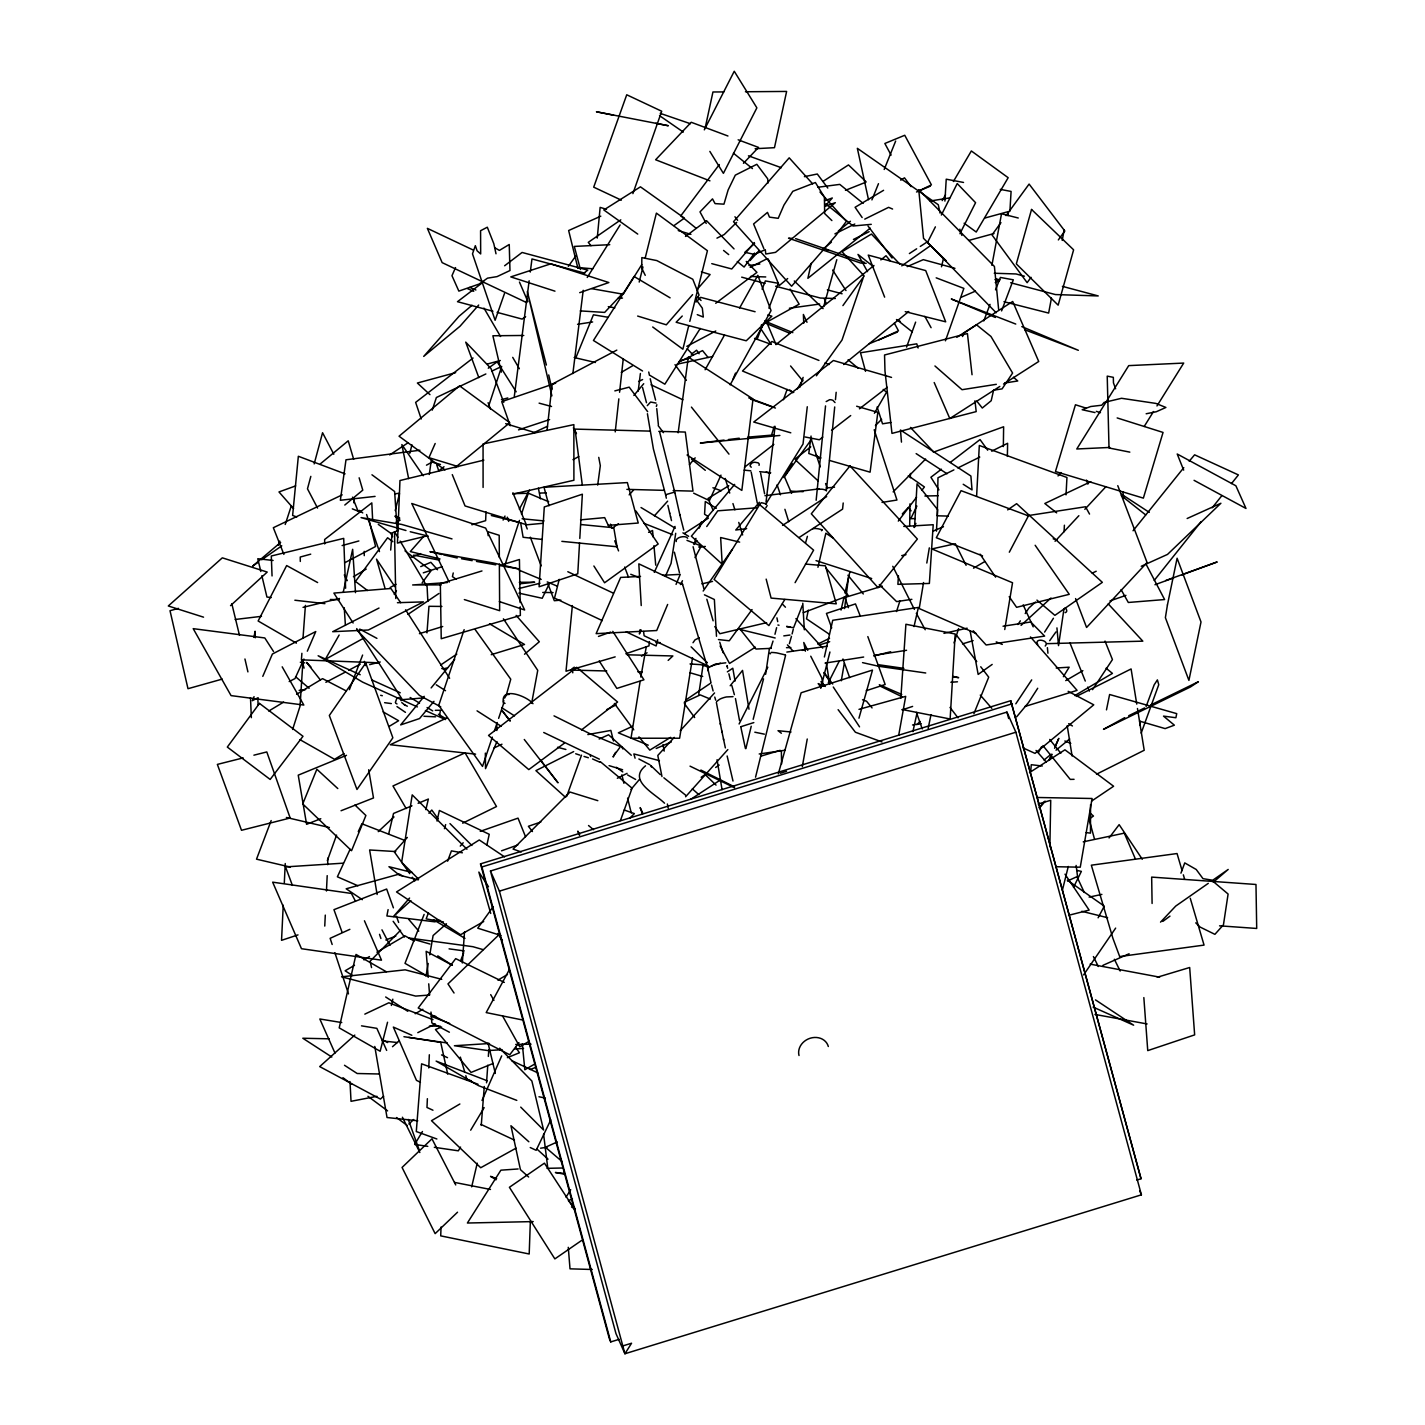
<?xml version="1.0" encoding="UTF-8"?>
<svg xmlns="http://www.w3.org/2000/svg" width="1425" height="1425" viewBox="0 0 1425 1425"><rect width="100%" height="100%" fill="white"/><g stroke="black" fill="none" stroke-linecap="round" stroke-linejoin="round"><path stroke-width="1.5" d="M781.345 750.868L781.63 763.925M1090.553 804.626L1090.481 833.126L1086.188 832.61M327.714 864.69L327.75 858.188M909.684 525.54L909.987 503.844M910.361 477.785L910.415 473.456M1003.342 446.559L1003.628 426.77L933.339 452.206M937.258 515.618L937.971 477.785L953.895 469.894M1007.368 456.41L1007.617 443.282L991.693 451.173M1049.869 846.842L1050.724 800.316L1038.148 803.967M441.037 1227.014L440.717 1235.867L529.192 1254L530.349 1221.581M485.996 511.86L485.64 520.659L471.853 524.774M427.375 1098.693L426.983 1107.474L432.951 1110.217M428.747 1067.931L429.335 1054.767M302.919 661.253L300.052 706.177L292.624 729.457M283.237 905.213L281.544 940.322L298.003 934.889M284.287 883.286L285.249 863.532M324.757 926.072L325.292 915.099M326.45 890.999L327.198 875.645M976.606 496.292L979.313 445.473L1066.951 477.482L1066.025 494.849M1064.065 531.739L1064.404 525.219M579.548 542.854L577.766 573.812L539.095 586.779L544.297 506.962L582.362 494.208L579.797 538.436M914.547 527.446L917.041 483.823L937.65 509.669L936.439 531.133M944.9 201.085L946.236 179.194L963.532 182.453M1009.898 211.149L1011.091 191.431L1000.279 189.382M898.445 575.789L897.892 584.339L929.367 583.448L933.215 524.721L903.788 526.448M462.341 962.979L464.497 931.986M486.548 1082.804L487.76 1065.223M488.348 1056.424L488.811 1049.833M900.814 698.214L905.908 624.257L955.195 634L950.137 719.002L902.239 709.525M301.886 653.309L301.405 659.846L378.979 662.821M303.008 638.062L305.413 605.393M426.983 632.896L428.961 606.302L441.893 606.444M848.677 575.967L844.58 608.582M481.24 1125.465L484.286 1086.491M1030.774 770.8L1031.273 764.708L1042.263 766.009M390.682 550.068L392.089 532.914L398.27 530.545M597.253 238.082L600.139 207.391L606.48 209.279M353.774 502.811L354.184 498.501M826.358 490.966L834.712 406.962M835.46 399.677L836.172 392.303M583.217 290.29L572.868 373.546M572.369 605.572L566.01 671.228L615.173 656.872M649.39 641.571L648.981 645.881L625.842 653.754M816.151 500.282L825.538 405.911M1007.974 215.709L1008.383 211.595L985.013 217.989M843.208 502.989L842.585 509.117L799.087 537.528M547.093 430.065L552.116 384.18L616.811 350.123M615.226 431.9L618.842 398.857M619.572 392.249L623.206 359.225M647.288 405.644L650.602 402.028L656.088 403.079M656.854 404.718L656.337 406.463M766.044 501.938L775.075 426.324M807.28 406.748L803.023 444.03L765.795 504.112M638.186 391.162L640.395 373.51M514.3 396.471L529.156 280.796M530.278 272.05L531.97 258.958L584.873 273.173M811.057 436.05L808.794 453.488L820.978 457.995M597.698 485.088L600.317 465.654L598.749 457.372M678.14 432.79L688.328 357.141L753.023 398.964L741.837 490.414L687.064 455.002M429.299 474.489L431.419 459.349M698.767 694.242L703.184 664.192M765.635 674.274L769.447 648.357M1063.994 608.778L1058.526 645.614L1056.94 627.891M640.092 629.636L639.415 634L641.214 630.01M675.717 533.306L671.068 563.392L665.439 576.252M640.128 681.417L631.008 738.239L679.618 738.221L692.532 657.78M640.822 677.053L646.273 646.843M923.543 582.54L919.214 608.546L976.054 633.43M926.802 563.035L929.314 547.859M1004.75 629.529L1012.534 582.754L931.344 548.714M1139.822 725.396L1140.481 721.478M841.302 680.794L844.259 663.462M931.006 714.691L928.138 728.407M425.95 976.374L428.213 963.478M429.727 954.875L433.111 935.53L446.435 923.792M802.293 766.668L807.245 739.005M898.712 735.264L905.694 696.344L858.99 709.347M253.953 637.438L255.075 631.239L255.342 637.759M757.94 505.982L761.342 502.687L766.525 503.951M767.149 505.537L765.813 507.888M531.668 703.131L537.742 670.356L503.399 618.824M991.889 265.353L1001.526 213.768L1018.252 218.007M1051.436 298.11L1048.64 313.072L1003.966 301.708M1062.213 240.398L1064.208 229.71M388.099 909.613L386.887 915.972L435.195 921.868M808.296 610.132L806.532 618.842L829.332 634.25M785.603 655.233L755.553 777.177M1106.477 709.864L1109.612 694.509L1176.729 713.64L1175.892 717.737L1163.513 716.116L1174.378 725.183L1165.133 728.603L1139.555 721.121M705.179 127.965L712.945 91.984L723.775 91.913M343.229 592.301L352.652 549.302L355.502 592.64M437.03 821.067L439.363 810.469L489.238 834.302L486.851 845.15M811.199 263.34L807.886 278.303L870.212 228.16M912.908 731.613L917.077 712.732M453.257 572.957L452.438 576.626L456.018 579.156M745.863 748.642L751.224 726.251M824.38 656.978L832.734 620.285L918.377 607.442L914.013 626.572M387.547 1022.242L380.154 1051.258L339.203 1027.87L356.018 954.447L386.282 971.725M391.376 1005.462L392.819 999.174M817.95 567.293L825.859 533.182L832.984 537.991M841.017 610.078L843.974 597.271M844.972 592.996L849.906 571.657M471.675 1186.847L477.25 1163.174M388.597 834.32L393.532 813.443L411.968 805.82M425.861 809.649L428.373 799.051L418.113 803.29M763.533 678.852L753.166 719.322M941.497 266.778L943.51 258.317M776.625 627.677L774.968 634.267M793.262 629.244L792.104 633.947M1062.48 889.877L1068.287 866.453M639.202 282.061L642.96 266.974M645.115 258.37L656.391 213.127L707.423 250.711L689.807 321.355M688.738 325.648L682.878 349.196L652.703 326.984M559.241 579.334L554.521 598.108L602.33 620.623M657.673 639.789L656.123 645.952L626.234 631.881M820.747 688.346L829.938 652.009M395.206 510.577L399.517 493.602M409.794 453.292L411.95 444.814M336.585 835.068L327.34 860.611M310.828 476.377L307.479 488.828L317.561 508.084M314.177 463.909L322.567 432.737L333.824 454.237M759.026 465.352L759.222 464.639A4.311 2.601 -7.3 0 0 757.993 462.804L754.822 462.252A4.774 2.886 -7.3 0 0 751.545 463.303L750.102 465.334A4.311 2.601 -7.3 0 0 751.313 467.168M791.463 636.352L789.361 643.69M506.213 695.436L510.756 679.208L475.291 629.743M823.703 306.518L836.796 259.688M805.588 542.8L807.405 536.352M778.299 773.9L801.135 692.764L872.492 670.071L858.954 718.2M444.44 828.691L445.651 824.594M771.762 434.393L774.22 426.413M773.027 641.054L770.872 647.876M896.521 611.539L899.905 600.994M954.02 642.907L958.633 628.585M505.18 564.336L519.448 520.392M521.497 514.122L528.301 493.192L548.696 501.725M278.427 545.258L279.781 541.09M285.232 524.471L291.359 505.75M432.238 410.133L436.371 397.522L485.854 373.973M488.989 405.074L501.689 366.421L491.785 371.141M693.939 544.528L695.952 538.383M699.319 528.141L701.349 521.995M464.158 629.654L438.74 705.375L482.505 766.418L492.32 737.152M494.422 730.9L497.218 722.528M498.625 718.36L503.542 703.736M799.692 387.493L803.13 377.376M1146.128 706.462L1154.161 684.873L1157.385 679.903L1158.757 684.695L1141.176 733.127M504.45 293.586L495.116 320.287L472.494 253.864L475.344 245.67L477.09 250.782L480.67 253.935L480.581 230.708L487.314 227.216L493.816 243.711L496.007 253.792M783.429 399.748L787.117 389.417M632.896 193.622L661.699 111.239L626.733 94.78L593.708 187.156L621.336 200.159M566.651 796.486L581.507 755.161M620.427 820.586L632.077 788.185L600.353 761.698M906.585 347.077L915.634 322.121M945.434 340.824L963.87 288.384L936.189 277.839M428.462 912.73L426.164 918.911L443.424 921.922M447.593 861.181L451.422 850.885L462.377 852.791M1180.933 873.169L1184.745 862.909L1196.216 869.482L1202.985 878.655L1211.499 880.044L1228.101 894.027L1223.452 924.807L1214.902 934.337L1200.171 927.105L1195.753 922.866M757.174 339.257L762.642 324.74M768.894 308.174L778.282 283.308L765.368 280.921L762.108 289.222M983.784 320.928L990.037 304.362M1001.597 310.899L1013.317 279.817L1000.403 277.447L995.523 289.863M271.178 820.551L256.518 859.168L290.362 867.095M802.328 605.465L793.6 627.712L786.636 626.662M349.392 689.647L362.609 655.055M424.116 914.423L405.003 963.353L425.452 975.056M460.578 960.788L463.713 952.755M871.922 199.892L878.477 183.683M884.195 169.486L895.648 141.075M973.881 713.711L988.718 677.16L980.738 666.775M575.932 357.586L593.406 314.818L608.297 317.312M733.056 379.086L735.532 373.065M667.648 604.449L656.711 630.527L596.131 633.644L620.641 577.428L640.52 576.413M676.056 584.392L680.259 574.364L662.607 575.272M496.969 741.57L485.515 768.645L485.355 753.113M1049.477 760.202L1052.024 754.252M1054.571 748.285L1058.811 738.364L1055.177 746.415M254.06 696.647L252.314 700.708L258.139 697.698M262.788 676.358L272.389 654.039L315.762 631.542L307.319 651.172M303.935 659.027L295.011 678.567L289.186 681.577M455.519 267.597L451.974 275.702L458.85 291.11L479.174 284.038L487.51 278.16L497.058 276.61L509.972 270.536L509.242 244.494L499.409 250.408L494.831 247.808M435.177 443.496L428.943 457.657L458.28 466.616M482.024 1100.456L501.671 1055.907M550.798 1119.854L536.156 1150.296L530.243 1147.535M654.289 572.351L675.022 526.413M1048.836 760.469L1051.561 754.448M720.979 475.113L709.418 500.638L693.637 493.157M440.254 711.324L439.702 714.513A3.082 1.763 -87.7 0 0 440.539 716.419L440.984 716.704M350.087 849.318L337.387 876.803L357.924 885.78M358.263 831.63L361.897 823.775L404.967 840.501M503.096 520.072L505.002 516.046M914.013 527.392L915.919 523.385M613.053 756.675L619.715 747.644M916.881 506.053L910.771 518.7L915.117 518.593M549.658 583.003L542.212 598.268L518.932 593.138M1073.524 887.33L1081.379 871.37L1077.051 870.461M1031.7 679.885L1015.811 703.808M935.388 226.86L927.443 242.606L946.253 260.811M941.337 215.05L957.226 183.558L975.573 202.688L959.933 233.7M739.094 723.989L767.826 667.221M828.335 682.664L839.093 661.414M704.306 129.853L734.249 71.25L756.871 107.855L723.401 173.351L709.846 151.406M962.463 336.532L964.422 332.773L976.517 324.829L990.963 336.46L1012.587 373.047L1002.096 388.882L993.599 390.165L991.194 400.728L982.288 408.031L976.82 401.12M1009.31 552.205L1028.423 515.868L961.073 490.663L936.314 537.724L982.555 555.928M519.341 509.206L529.459 490.111M1098.105 917.807L1104.286 906.158L1067.361 880.151M1038.469 752.543L1041.568 746.7M504.646 698.054L505.252 696.967M509.206 969.891L486.192 1012.587L523.153 1020.104M680.402 584.571L682.486 580.723M695.008 557.585L701.278 546.024L686.975 540.36M705.126 369.752L724.488 335.053M739.557 308.085L757.833 275.31L771.05 310.597L730.152 384.821M1053.431 618.254L1044.614 632.094M339.132 635.033L325.292 659.383L363.624 638.186M394.262 594.403L396.435 590.591M693.013 642.728L695.062 639.825L699.212 637.794M874.398 413.268L886.546 392.213L883.197 389.399M785.603 474.952L792.229 463.535M942.174 200.604L945.541 194.887M953.396 181.509L971.351 150.961L1008.17 177.698L976.232 232.026L964.119 223.226M422.441 1131.503L414.693 1144.435L427.785 1146.341M460.56 1147.072L458.316 1150.812L434.322 1147.303M470.678 1130.168L484.144 1107.635M1037.721 688.257L1028.405 702.739L1016.595 716.882M784.837 599.462L768.894 625.593L714.067 579.369L759.632 504.664L813.604 550.157L795.079 582.665M1063.371 676.697L1069.16 667.203L1056.192 668.004M797.145 389.114L802.863 379.869M1144.204 426.467L1153.502 411.54M1156.975 405.947L1183.694 363.072L1128.725 365.619L1076.783 448.982L1109.754 447.45M587.243 277.465L620.124 224.954M641.749 264.64L623.224 294.227L591.838 288.687M700.245 328.48L664.852 384.198L649.978 375.398M566.01 1197.143L570.712 1189.732M1017.913 624.524L1020.353 620.855M1025.216 613.552L1028.868 608.065L1035.387 602.098M1055.925 631.952L1049.708 640.68M1083.623 974.878L1115.65 928.102M1092.548 689.647L1112.444 659.579L1105.016 641.09M703.166 591.054L732.183 549.498M752.044 609.579L729.279 640.787L718.432 639.558M694.474 544.012L696.932 540.52M706.747 526.538L717.772 510.827L756.853 507.781M842.905 305.609L863.586 276.717L842.015 340.023L816.418 375.79M568.343 266.368L575.914 255.805M493.228 906.638L477.749 928.174L500.959 935.495M783.91 477.571L811.609 439.167M1000.956 222.638L991.996 234.911L1027.14 282.667L1031.041 277.323M1006.068 215.638L1029.099 184.074L1064.831 231.01L1058.33 239.917M422.138 582.861L431.134 570.641L405.021 550.905M826.162 401.583L829.599 399.713A4.186 2.565 8.6 0 1 833.055 400.425L835.014 402.58M719.322 164.552L680.794 215.852L696.184 228.303M754.591 253.08L744.099 267.045L737.259 261.505M518.949 1042.673L509.758 1054.767L418.22 1007.974L455.697 958.633L504.325 982.395M1109.077 837.936L1119.142 824.647L1142.298 859.257M898.302 521.087L916.578 497.2M921.797 490.378L924.415 486.958L908.313 475.736M1133.053 530.759L1183.801 467.649M1154.197 580.456L1201.133 521.639M1212.176 507.799L1221.831 495.686M1231.503 483.574L1238.396 474.917L1194.613 454.824L1189.198 461.237M730.206 685.763L742.532 670.409L748.998 709.205M424.222 696.326L400.674 724.897L419.538 718.556L433.966 701.314M431.134 687.919L454.682 659.365M734.659 484.393L691.374 536.192L722.404 564.336M1039.466 807.993L1045.166 801.153L1038.985 807.53M633.893 395.455L643.726 383.717M689.451 464.675L695.168 457.835M727.837 749.586L685.585 796.771M630.937 789.468L639.487 779.368M759.4 502.241L735.763 530.011L746.664 528.639M1058.027 475.932L1060.913 472.53M754.377 242.588L731.755 268.969L711.77 263.643M692.586 294.637L666.312 324.811L637.652 316.065M696.967 289.613L710.113 274.526L701.385 271.872M409.581 898.053L393.46 916.507L410.899 900.653M460.257 846.112L463.178 842.763M478.693 305.039L459.99 326.272L423.706 356.41L459.117 316.208L472.067 305.271M423.172 536.993L410.311 551.564L440.022 558.938M407.336 837.437L394.369 851.936L409.759 873.632M428.925 813.265L431.793 810.041L438.116 818.947M629.155 494.885L633.608 489.951M654.431 515.797L667.648 501.155M925.609 459.064L893.137 491.874M674.239 737.366L657.798 755.464L661.966 776.572M680.206 730.776L714.548 692.942M749.978 260.597L758.688 251.032M707.744 668.093L715.528 664.032L725.824 662.821M1055.07 541.268L1078.867 515.707M1084.835 509.313L1105.675 486.94M902.31 513.908L908.348 507.478L911.109 510.827M1160.538 922.135L1175.732 906.068L1208.293 883.34M622.743 293.301L604.645 312.413L580.242 310.899M743.458 163.287L758.545 147.416L738.15 139.81M916.97 724.613L919.98 721.442M682.254 316.029L676.127 322.264L746.237 340.789L771.869 316.154L767.683 315.05M696.041 302.011L700.619 297.344L755.108 311.737M400.621 930.24L370.108 961.234L371.551 967.593M629.69 818.306L634.374 813.604L624.221 810.006M875.431 425.541L881.647 419.342M736.672 222.389L724.221 234.537L716.953 238.135M716.828 701.385L719.554 699.319A10.634 3.848 -12.9 0 1 726.447 696.95L733.038 696.647M457.532 1212.212L435.142 1233.64L402.064 1167.449L431.971 1138.807L455.733 1184.941M574.257 667.149L571.176 670.071L606.747 670.979M668.165 660.398L672.867 655.963L627.125 654.788M378.248 831.63L394.012 816.935M408.868 1124.004L413.731 1119.498M754.609 243.372L744.848 252.314L754.538 254.416L765.296 249.66L765.777 254.006L775.556 252.35L835.317 202.671L824.95 206.358L832.307 197.986L824.558 200.747M1021.048 625.397L1050.991 598.001M499.445 934.283L447.967 983.909L454.041 993.011M354.807 1035.084L319.699 1066.595L380.422 1099.085L383.663 1096.181M230.529 605.643L267.223 572.066L222.318 557.834L168.293 605.981L203.543 617.168M665.902 494.635L673.793 492.337M1045.202 646.042C1050.528 640.288 1033.57 637.135 1037.703 644.545M645.525 765.813C627.196 780.526 655.144 793.707 664.531 803.201M392.498 1046.698L399.036 1040.98M908.758 311.487L843.653 364.533M280.636 542.408L252.581 566.152L258.067 562.341M524.525 654.253L539.309 641.749L516.135 615.386M787.669 278.552L779.243 285.57L768.128 258.869M823.027 249.126L831.434 242.107M320.393 463.82L348.217 440.806L353.667 459.295M344.797 505.038L362.769 490.147L359.136 477.803M1044.062 760.006L1050.902 754.377M1056.032 750.173L1069.694 738.934M930.472 245.67L901.758 265.852M775.948 344.636L873.97 265.46M880.846 259.902L886.012 255.734L890.18 260.828M838.292 230.993L850.422 221.249M1213.298 882.2L1228.19 869.446L1211.909 880.81M396.934 698.036L395.348 702.489M744.545 467.204L773.846 444.386M795.007 459.117L810.754 446.827M473.064 358.013L415.637 402.384L421.23 418.968M443.994 466.741L438.74 470.802L436.638 464.586M564.318 743.209L528.8 769.607L488.543 735.442L576.697 667.31L617.595 702.026L581.507 729.921M822.813 437.083L819.339 439.773L805.178 436.994M831.541 430.35L850.707 415.548M859.418 408.815L887.294 387.297M691.303 354.255L696.576 350.212L699.123 353.756M941.426 469.199L930.899 477.268L938.933 489.897M950.208 462.466L980.044 439.577L987.703 450.193M483.681 281.74L457.496 301.69L492.943 311.238M504.628 265.762L522.084 252.457L587.777 270.144L584.321 272.763M685.478 236.443L706.533 220.697L734.035 248.894M715.706 303.276L756.942 272.389L746.255 261.434M1162.836 921.405L1169.961 916.133M454.949 467.738L509.794 422.726L459.562 385.837L399.053 436.21L444.956 469.912M613.124 527.588L618.397 523.777M488.276 368.22L497.183 361.825L516.188 391.786M992.174 664.424L978.156 674.435L970.087 630.758M261.701 559.811L281.776 545.846M1007.671 509.883L1016.613 503.684L1102.344 582.344L1054.892 615.351L1036.937 600.103M620.801 219.824L588.276 242.357L590.983 245.723M1089.822 818.556L1093.474 816.026L1090.107 813.176M581.56 1240.498L554.859 1258.898L509.402 1187.292L544.439 1163.156L575.219 1210.359M525.629 316.688L522.138 319.093L497.111 312.36M685.603 700.12L711.004 682.931M727.338 671.887L732.788 668.218L735.068 681.043M701.171 777.248L704.769 774.808M715.599 767.487L719.197 765.065M407.942 614.407L438.9 593.495M440.646 665.012L456.802 654.093M1029.545 772.582L1064.938 749.817L1113.602 786.244L1091.586 801.082M389.684 454.931L408.084 442.748M909.382 253.561L916.649 248.805M920.283 246.436L927.568 241.68M782.557 525.397L826.678 496.577M690.573 799.407L720.159 780.098M823.276 181.242L848.481 164.926L865.812 181.509M956.834 337.315L1012.694 301.494L1038.718 361.487L1003.521 384.055M999.816 386.442L949.798 418.523L934.194 382.541M684.374 533.484L708.403 518.148M674.061 225.56L684.356 218.114L640.448 186.835L603.826 209.956L637.741 234.092M755.392 647.182L729.511 663.462L720.124 646.006M483.698 921.53L460.578 934.729L396.524 891.943L479.263 839.966L504.575 856.87M728.798 485.747L708.047 498.465L713.159 510.382M641.482 656.195L647.057 652.775M670.658 737.331L649.8 750.12L638.97 736.903M268.773 711.039L283.611 702.098M296.596 694.278L322.567 678.638L346.364 690.983M343.959 753.629L334.537 759.311L299.891 739.611M389.185 726.376L398.608 720.712L383.129 711.894M353.436 576.715L366.207 569.092M883.589 190.309L855.089 207.284L862.143 217.526M900.689 180.12L904.483 177.84L911.074 186.622M497.895 980.133L507.496 974.486M529.156 1041.265L519.751 1046.787L502.526 1015.883M459.865 1104.001L431.508 1120.691L480.724 1167.734L516.064 1148.158M973.524 568.165L984.639 561.646M621.247 372.406L632.593 365.78M354.487 965.331L345.135 970.781L352.509 975.537M363.838 959.862L369.449 956.585M376.93 952.221L405.003 935.851L414.141 941.017M415.227 1013.745L422.833 1009.31M1065.722 680.616L1082.875 670.641M1074.824 695.578L1112.444 673.384L1106.085 668.218M534.286 1064.297L524.827 1069.765L522.316 1043.848M616.206 704.876L606.64 709.668M750.173 267.33L766.899 258.816M761.164 325.238L799.158 304.166L790.002 289.079M390.165 587.51L396.007 584.286M426.467 465.173L432.167 462.092L440.468 464.461M344.957 672.297L325.862 682.308M348.787 670.249L360.276 664.121M435.284 1023.934L417.792 1032.662M686.85 346.328L715.777 330.992M345.082 562.572L375.577 546.488L368.754 518.825M572.975 459.652L578.782 456.606M379.014 608.048L332.684 631.702L368.345 630.01L423.439 601.884L397.433 602.704M573.669 751.598L535.907 770.64L565.6 797.394M617.328 778.264L627.071 773.365M1076.32 696.433L1131.094 668.948L1136.758 704.11M1096.52 774.185L1144.204 750.262L1137.471 708.51M957.867 467.934L979.759 457.087M834.908 233.86L854.804 224.028M864.743 219.129L888.612 207.338L892.584 209.047M853.433 239.453L869.143 231.687M1124.735 717.648L1103.484 729.368L1190.409 686.993L1198.336 681.756L1150.598 705.037M1128.707 715.706L1144.631 707.94M817.718 644.082L829.546 638.329M638.614 381.472L642.604 379.549M678.585 362.182L702.561 350.603L708.136 357.532M342.214 494.849L273.333 527.713L283.896 554.396M396.097 522.12L400.087 520.214L394.832 516.188M1090.766 481.668L1044.81 503.506L1056.673 512.858M533.894 432.683L547.521 426.218M447.361 717.666L390.254 744.723L475.594 754.146M493.976 748L501.974 744.206M364.818 1014.137L388.829 1002.79L433.004 1019.641M1092.191 573.135L1096.199 571.247M648.589 532.362L652.561 530.51L653.167 536.993M632.362 726.358L618.379 732.842L648.25 745.186M684.249 702.311L700.227 694.901L710.327 699.087M462.68 823.169L496.506 806.532L465.067 752.845L392.962 785.977L406.178 808.563M349.855 929.332L330.137 938.327L332.167 944.49M1067.485 880.988L1077.532 876.428L1076.124 865.438M599.177 739.023L608.546 734.783L631.293 755.25M557.264 1141.924L545.454 1147.268L562.109 1161.589M1187.15 518.504L1220.904 503.257L1167.503 554.414L1141.265 566.259M600.798 216.172L568.646 230.529L577.909 268.221M1102.95 965.331L1129.099 953.77M656.212 748.481L671.335 741.944M907.226 266.6L923.311 259.653L954.946 268.327M961.59 297.113L975.448 291.127M995.238 282.595L999.192 280.903L994.988 279.621M420.749 566.598L430.831 562.305L437.528 569.751M933.286 531.062L943.475 526.733M916.507 192.001L930.347 186.123M897.412 332.078L869.303 343.71M917.914 191.413L931.416 184.876L904.75 135.268L884.854 143.48L891.106 155.111M878.993 339.827L898.462 330.814L894.366 323.172M441.607 1026.997L435.462 1029.509L471.069 1072.437L493.246 1063.406M507.371 1057.671L519.466 1052.737L515.654 1047.375M572.476 1198.942L568.379 1200.616L575.237 1208.863M845.47 190.309L865.955 182.168M812.731 528.764L814.833 528.479A5.825 1.14 8.9 0 1 818.591 528.871L821.798 529.673M346.471 755.321L298.235 775.164L306.589 824.309L320.785 818.716M341.056 810.736L373.493 797.964L368.683 769.749M385.801 940.001L395.776 936.1M410.382 557.531L420.589 553.595M803.272 612.679L848.374 595.65L825.912 567.934M711.146 665.992L720.498 663.266M1165.686 580.527L1217.182 561.949L1181.931 574.863M1110.004 600.905L1125.928 595.365M1154.962 584.731L1173.63 577.891M530.064 1069.498L536.138 1067.307M295.634 485.907L278.979 491.946L293.568 508.565M501.547 850.814L517.756 844.989M598.464 636.423L610.737 632.077M480.261 831.345L518.023 818.128L525.522 836.689M540.841 822.011L528.39 826.286L532.451 831.559M555.679 383.183L501.743 401.654L510.239 425.772M549.605 419.591L518.522 429.869M1157.278 977.247L1189.679 967.504L1194.649 1034.888L1147.748 1050.617L1143.847 997.589M902.114 709.882L912.623 706.408M866.204 690.715L885.157 684.499L867.825 636.601M579.708 292.659L608.849 282.542L550.852 263.821L510.773 276.895L554.966 291.163M423.296 572.832L441.91 566.776M802.382 650.406L806.586 649.07M819.179 645.062L829.688 641.713M741.303 726.572L753.825 722.582M780.366 773.241L786.564 771.281M766.597 622.672L719.874 633.715L714.798 626.572M962.534 643.886L973.133 640.627M1024.771 706.533L1077.086 690.377L1030.471 636.922M419.431 633.662L442.712 626.519M491.251 654.681L524.507 644.474L489.47 623.758M619.252 1339.304L610.755 1341.905L609.383 1338.823L480.51 863.871L1010.753 700.708L1141.015 1178.742L1136.776 1180.06M480.51 863.871L481.899 866.97L1012.142 703.808M490.449 871.013L1006.923 712.09L1015.883 732.218L1141.407 1194.827L624.934 1353.75L615.974 1333.622L490.449 871.013L499.409 891.142L624.934 1353.75L631.56 1343.223L622.814 1345.913M499.409 891.142L1015.883 732.218M481.971 570.944L440.343 583.68L441.233 638.721L520.357 615.44L520.214 606.836M502.776 564.585L519.43 559.508L520.143 602.526M882.271 586.138L844.936 597.467L848.463 607.691M761.128 756.087L780.205 750.334M679.939 360.935L690.502 357.782M178.446 608.368L170.02 610.719L187.993 688.702L222.229 679.102M968.857 240.415L993.991 233.54M310.721 554.165L300.248 557.033L300.301 561.45M342.125 545.561L358.868 540.966M455.662 372.637L417.365 383.022L429.958 394.654M487.564 363.981L500.317 360.507M501.422 399.695L507.799 397.949M443.3 669.109L447.521 667.951M614.834 390.895L629.191 387.155L647.645 411.665M1070.389 914.868L1089.145 910.094L1065.009 874.202M783.803 635.888L790.002 635.051M518.967 588.525L539.95 583.252M369.663 664.656L380.243 661.984M243.158 757.904L217.366 764.406L241.502 830.294L290.166 818.003L266.796 751.937L253.899 755.179M873.792 655.999L890.661 651.742M483.841 460.132L399.962 480.528L397.433 543.085L427.34 535.818M303.044 607.353L339.506 598.482M817.843 489.363L821.869 489.185A4.364 1.14 7.3 0 1 825.075 489.933L825.788 490.271M701.866 583.858L712.536 581.4M901.704 555.625L905.997 554.681M931.718 548.963L955.302 543.744L966.097 565.298M943.956 633.341L967.148 628.193M677.089 364.194L712.642 356.482M513 494.119L573.901 480.261L573.865 424.632L483.057 443.959L483.093 487.439M1083.249 841.837L1124.307 833.144L1135.422 859.043M1089.11 897.109L1101.881 894.401M804.395 176.664L817.291 174.01L827.8 188.047M1146.163 413.767L1156.316 411.736L1165.882 407.461L1155.907 403.417L1121.528 398.287L1104.108 402.42L1101.739 405.217L1090.713 406.517L1082.181 409.723L1095.006 412.573M376.966 1096.324L351.031 1101.311L349.998 1081.575M532.986 703.701C527.535 696.397 499.641 685.372 503.524 703.344L505.056 703.362M587.848 734.57L610.862 730.419L613.48 740.982M882.039 502.419L896.948 500.033L874.202 429.744M930.24 200.996L949.727 197.897M890.999 422.459L882.538 423.813L877.105 407.016M825.057 663.106L863.657 657.032M874.38 655.34L906.549 650.281M996.324 384.322L962.035 389.702L934.942 365.976M1004.892 382.987L1017.735 380.974L1013.496 377.251M577.553 324.312L592.64 321.961M1027.265 515.725L1085.512 506.766L1089.537 514.069M1003.04 626.216L1030.756 621.995L1044.614 636.084L986.136 644.991L973.186 630.758M912.534 724.969L921.173 723.668M911.875 599.337L896.592 601.599L879.296 584.553M786.832 652.08L827.302 646.202M759.204 753.985L785.335 750.191M540.592 1148.194L547.04 1147.268M748.962 265.513L759.863 264.017M789.379 308.227L819.624 304.059M817.986 187.245L839.77 184.395L863.14 203.365M871.263 224.331L853.094 226.005L825.841 203.882M419.876 450.229L345.99 459.794L340.361 500.264L375.078 496.399M394.618 493.869L398.964 493.299M821.459 530.706L822.385 529.957M764.958 495.722L819.482 488.828M724.096 440.076L700.316 443.032L779.867 435.462M728.407 439.541L739.219 438.205M235.161 619.483L261.488 616.33M299.143 690.359L305.591 689.575M520.054 583.751L534.678 582.237L519.27 582.291M826.019 488.009L834.516 487.207M543.228 523.278L525.683 524.899L527.232 528.996M580.545 519.858L604.681 517.631L609.063 527.054M560.827 600.121L554.307 600.709L548.126 584.321M747.858 437.137L774.416 434.892M423.848 697.912L402.384 699.639L356.713 628.603M429.62 995.006L415.673 996.093L341.59 976.82L405.181 969.837L441.75 979.331M698.678 546.986L705.339 546.47M950.867 682.272L957.457 681.791M518.13 1168.963L500.887 1170.174L467.382 1223.024L533.199 1221.581M343.122 863.176L285.517 866.899L292.392 885.388M489.523 1043.51L454.415 1045.736L487.867 1050.563L502.099 1049.726M514.763 1048.96L523.545 1048.408M608.386 525.362L638.24 523.028L627.356 482.594L544.012 487.261L548.999 505.75M609.775 244.69L574.311 246.418L580.438 269.503M618.112 298.288L622.493 298.074M771.228 648.357L755.962 649.034L740.679 629.903M786.493 647.68L790.839 647.484M1047.197 643.655L1142.814 641.161L1108.222 603.879M1074.058 779.315L1070.228 779.404L1042.94 745.596M924.896 496.025L938.184 495.704M513.053 493.638L528.586 493.299M539.683 493.05L546.327 492.908M547.022 1168.34L562.572 1168.001M435.747 1016.328L431.294 1016.399L449.659 1023.435M515.725 1044.436L531.044 1044.204M523.759 335.463L492.89 335.766L501.351 372.139M435.302 710.327L441.625 710.256M745.453 91.752L786.618 91.432L774.47 147.683L755.143 148.717M447.379 582.558L412.644 584.962L441.251 584.856M655.821 642.568L660.167 642.568M429.424 1026.089L440.2 1026.143M542.729 592.462L553.043 592.568M441.75 668.539L446.096 668.592M1037.453 797.483L1092.084 798.499L1080.257 867.184L1055.836 866.721M329.211 1038.825L302.812 1038.237L331.811 1057.047M378.907 1073.987L357.176 1073.506L344.494 1065.277M937.347 515.814L948.373 516.082M650.014 431.116L575.023 429.103L582.308 485.088M658.831 431.347L685.3 432.06L692.995 491.126L673.152 490.592M626.875 489.363L664.335 490.36M330.297 599.48L339.168 599.711M637.848 671.781L642.301 671.905M435.551 716.828L423.973 716.258M592.248 1269.497L570.018 1268.838L568.272 1247.32M994.258 273.244L1016.007 273.956L1024.433 276.201M750.512 276.45L765.742 276.949M835.353 298.52L820.373 298.039L775.627 286.247M790.287 491.144L803.148 491.678M792.068 238.403L788.542 238.189L860.54 263.019L866.186 263.358M395.74 851.562L369.627 849.977L377.126 894.508M690.038 663.961L700.69 664.656L708.831 667.06M1219.568 925.822L1256.707 928.459L1255.977 884.48L1151.667 877.105L1152.095 903.468M754.822 732.201L764.37 734.16M577.41 267.49L592.729 268.791M805.481 564.051L825.396 565.814L836.279 603.844L771.103 598.09L766.169 579.12M744.135 470.143L750.779 470.802M759.65 471.675L770.729 472.762M522.084 518.771L543.923 520.909M581.026 524.543L613.783 527.749L617.043 546.772L561.86 541.358M791.035 732.005L778.014 730.687L781.381 733.234M382.31 1040.909L397.433 1042.53M417.774 1120.798L387.03 1117.521L374.775 1046.449M391.358 703.576L384.625 702.685M564.175 1173.452L555.412 1172.508L564.015 1174.093M541.999 539.416L523.118 537.278L520.624 522.708M273.101 560.47L257.782 558.725L260.828 571.496M271.231 597.538L266.938 597.057L261.862 575.753M294.868 600.228L324.918 603.648M398.483 697.573L400.496 698.464M408.815 1037.4L440.717 1042.388L447.717 1074.201M449.071 948.854L464.283 950.92M403.934 1036.705L447.29 1042.993M952.719 676.822L958.651 677.659L952.684 676.323M877.871 664.638L903.895 668.361M925.733 672.992L878.691 666.277L862.535 662.625M300.319 662.251L304.701 662.874M436.317 919.944L440.521 920.586M454.557 1182.412L490.485 1189.465M341.768 1022.58L319.823 1018.982L334.982 1053.075M361.505 1025.84L376.859 1028.351L386.656 1050.403M461.486 558.743L472.192 560.648M476.484 561.414L495.757 564.834M500.05 565.6L519.323 569.038L493.388 563L429.94 551.653L441.768 554.503M428.213 536.121L410.24 531.739M608.297 306.66L614.852 307.871M1090.143 964.137L1159.647 977.158M1094.952 1014.422L1147.107 1023.952M413.624 555.109L439.523 560.168M655.874 123.28L668.325 125.738L596.434 111.773L613.712 115.193M1129.829 452.135L1109.006 447.984L1107.225 376.129L1113.335 377.34L1113.459 382.88L1115.615 388.776M471.194 1080.684L467.026 1079.847L465.815 1075.715M538.971 1096.769L545.383 1098.069M786.725 626.305L790.554 627.285M777.908 625.005L779.012 625.237M380.653 695.311L382.327 695.703M574.168 357.532L595.436 362.502M286.389 817.469L329.407 827.533M739.664 542.123L720.64 537.528L722.19 564.068M738.667 629.137L775.164 637.99M491.34 515.529L518.914 522.369M1081.771 911.305L1107.635 917.718M412.359 872.527L388.936 866.703L399.428 875.199L418.309 879.884M507.959 693.797L509.188 694.474M659.419 760.647L633.84 753.932L635.087 758.189M557.531 747.288L565.885 749.479M1062.391 286.354L1098.23 295.937L1055.408 294.565L1010.663 282.756M995.826 278.783L1000.065 279.923M827.337 289.845L842.104 293.782M741.695 277.162L765.029 283.397M905.249 311.665L945.683 321.818L925.716 270.59L868.252 255.111L884.64 297.148M539.113 403.15L551.528 406.481M622.6 769.749L609.081 765.635M452.01 538.899L401.672 524.418L361.077 517.596L405.965 530.51M483.146 949.638L472.904 946.699L408.868 937.988L429.958 944.027M856.657 406.232L877.836 412.359L870.087 472.174L829.51 460.453M891.533 377.411L833.429 360.507L753.754 422.032L790.786 432.808M689.932 672.725L702.685 676.465M678.264 230.583L690.929 234.341M584.036 756.443L588.347 757.744M505.661 423.67L534.998 432.63M766.169 471.996L770.106 473.225M871.69 578.55L816.026 560.613M464.354 599.587L499.658 610.702L499.373 564.122M1085.868 408.049L1075.447 404.771L1055.462 471.515L1143.367 498.127L1163.049 432.434L1117.164 417.935M1096.306 411.344L1100.474 412.662M575.7 753.754L579.815 755.108M499.32 601.564L524.649 609.989L485.64 528.087L411.754 503.488L449.213 582.13M660.238 113.359L690.359 123.69M795.613 238.598L864.387 262.343M597.823 800.672L569.982 792.033L513.071 849.068L521.265 851.972M754.555 338.384L771.139 344.316M750.726 399.232L775.414 408.049M748.446 155.824L781.345 167.722M478.016 1084.229L421.604 1063.834L416.296 1131.539L436.869 1138.985M712.91 487.76L721.192 490.77M1053.182 538.81L1057.314 540.324M824.22 685.817L818.182 683.608L820.836 687.082M862.517 699.782L866.543 701.243L872.047 707.922M882.004 741.944L855.392 732.236L838.114 709.668M496.648 1178.617L490.556 1176.355L496.06 1179.811M727.943 135.998L691.25 122.283L655.625 159.76L709.935 180.85M748.748 397.86L773.757 407.229M345.082 473.866L298.342 456.267L292.624 515.44L296.756 517.008M1024.842 329.781L1078.333 350.301L1021.814 326.61M764.584 321.017L792.817 332.631M487.314 1080.809L436.121 1061.091L478.515 1085.636L516.794 1100.385M644.1 523.385L672.689 534.696M630.741 574.275L639.006 577.553M352.313 508.85L360.472 512.092M818.93 360.436L771.923 341.501L742.496 371.017L793.778 392.338M825.057 362.912L829.154 364.551M697.27 314.64L703.309 317.062L702.329 308.156L695.988 299.375L699.069 295.1L692.782 279.247L656.818 260.579L641.838 257.604L641.767 268.221L645.24 275.328M1064.849 741L1070.781 743.405M789.806 333.272L764.352 322.638M785.157 654.877L776.732 652.899A9.387 1.318 9.1 0 0 771.085 652.454M769.553 653.345L770.533 653.754M1015.758 324.063L951.312 299.001L995.38 317.472M996.217 641.891L1002.274 644.421M519.181 570.196L541.197 579.405M547.218 581.934L557.211 586.12M599.373 759.169L543.727 732.486M600.139 762.322L592.551 758.955M469.805 287.423L475.897 289.988M467.578 288.669L473.723 291.27M879.314 684.73L901.74 694.42M824.006 248.538L827.907 250.248M1093.1 1007.083L1133.641 1025.198L1095.487 999.887M396.987 703.95L395.74 703.148M360.187 674.72L318.131 655.749L362.609 682.112L417.4 706.925M372.192 680.135L400.229 692.782M425.416 710.541L445.419 719.572M1023.079 747.947L1035.031 753.38L1093.759 704.823L1068.162 691.339M441.536 1054.928L447.503 1057.671M734.498 787.722L690.038 766.151M651.082 384.839L682.878 399.766M567.809 571.71L613.373 593.174M404.433 704.841L407.354 706.212M405.448 712.358L396.987 706.586M511.682 1060.61L537.706 1072.829M480.973 1124.396L514.478 1140.125M472.975 249.927L427.375 228.356L442.142 262.627L526.769 302.67M682.575 584.499L638.827 563.855L641.232 605.536M704.431 594.813L714.37 599.498L716.49 636.262M708.439 666.116L644.136 635.764L643.566 631.524M411.843 1035.28L393.353 1027.087L416.474 1080.364L420.446 1082.27M880.614 686.333L902.221 696.825M649.925 764.798L638.863 758.991M896.485 319.538L900.386 321.498M700.868 770.052L734.641 786.938M449.374 1032.217L431.828 1022.901L430.973 1012.053M381.811 1039.431L387.636 1042.548M554.022 715.867L590.502 734L621.888 747.127L622.885 748.962M635.639 779.475L627.641 774.968M359.723 629.102L376.912 638.364M440.752 706.871L419.395 695.364L356.678 629.797M1194.061 480.332L1245.984 508.458L1235.885 485.783L1177.21 454.005L1183.676 470.125M317.632 582.558L286.657 565.565L258.139 620.997L296.418 643.138M433.503 919.784L464.978 938.362M396.007 515.921L399.784 518.112M670.106 297.843L634.089 276.503L593.441 340.486L642.55 370.999M410.133 697.502L419.538 703.077M427.072 707.548L432.719 710.897M438.366 714.246L445.9 718.717M1068.661 723.686L1072.419 725.966M641.036 507.532L675.308 528.248M682.913 532.861L688.631 536.317M716.33 508.262L705.286 501.511L704.573 514.247L708.332 516.598M402.758 876.108L399.392 874.042L346.186 888.79L362.342 899.692M571.55 1206.957L575.148 1209.219M963.211 484.268L972.028 489.897L970.888 476.021L900.475 430.029L901.473 442.106M501.618 707.637L514.514 715.884M436.264 684.784L445.526 690.697M477.054 710.843L501.155 726.251M437.796 955.872L452.331 965.277L426.146 951.294L428.213 977.336M385.676 996.983L407.799 1011.287M916.15 453.613L947.037 473.777M1121.6 494.279L1149.298 512.377M405.074 705.179L401.761 702.578M392.32 534.357L378.284 524.364M622.761 771.905L616.277 767.273M659.526 115.657L683.305 132.08M371.961 474.792L394.618 491.5L397.272 531.329M359.278 510.364L362.734 512.911M342.944 1077.692L351.868 1084.336M367.953 1096.288L387.6 1110.894M396.524 1117.538L407.247 1125.518M685.567 795.114L663.854 777.801M392.837 541.714L387.6 537.759L355.484 581.436L367.472 590.502M1121.35 495.704L1145.682 514.906M873.543 266.742L857.975 254.416L867.504 271.641M896.966 319.752L912.321 331.9M691.517 459.206L705.304 470.321M733.412 153.188L752.453 168.595M723.562 250.444L728.709 254.594M588.525 825.52L593.495 829.671M848.089 359.777L858.117 368.238M457.211 557.977L443.709 554.913M295.598 676.733L309.118 688.275M676.252 541.553C674.809 537.457 685.55 534.803 687.652 538.223M692.354 788.862L698.838 794.633M528.853 1141.781L510.952 1125.732L520.428 1169.64L528.639 1177.014M536.976 1149.084L548.019 1159.166M789.771 389.951L792.834 392.783M795.809 460.257L818.235 480.991M660.309 774.666L650.869 765.635L651.439 767.006M508.511 694.563L508.208 694.278A4.898 1.568 -63.7 0 0 507.193 694.598M794.277 280.974L823.098 308.637M337.796 788.559L316.867 769.268L302.741 803.932L351.548 850.725L365.887 815.492L354.968 805.018M705.197 774.612L716.027 785.104M831.879 220.572L824.665 213.554L824.416 197.184L815.385 182.525L792.817 191.306L783.964 205.075L778.21 218.328L769.464 217.134L767.487 212.396L753.593 223.974L763.853 248.609M466.937 849.229L412.217 794.883L401.636 862.321L418.629 879.189M449.979 823.614L471.889 845.488M499.694 1048.159L531.863 1081.005L543.566 1130.007L520.731 1107.118M996.182 312.77L923.525 238.313L918.733 189.668L994.418 266.493L998.64 309.474M687.206 348.84L693.227 354.985M697.965 297.308L701.064 300.479M782.361 604.022L785.442 607.21M899.834 264.142L871.423 234.056L842.033 251.726L864.227 276.023M910.433 427.429L932.805 451.084M310.935 667.007L306.607 662.429L320.304 679.868M795.916 618.628L822.724 648.09M787.437 644.902L793.262 651.296M820.925 681.684L825.307 686.476M812.66 183.878L789.201 157.837L733.519 221.712L791.605 286.229L836.137 235.161L846.379 221.338L819.981 192.037M691.107 646.825L707.192 662.821L706.462 661.984M1036.046 750.458L1046.217 762.019M980.275 695.097L991.818 708.314M408.69 919.321L418.772 931.095M635.995 511.058L658.19 543.994L604.574 582.772L593.887 565.992M847.911 575.219L863.301 593.958M790.572 365.976L802.827 380.938M1049.708 739.433L1060.841 753.237M691.428 407.105L728.977 454.13M956.816 635.621L976.748 661.574M950.012 707.441L957.992 717.844M540.645 760.184L558.012 782.806L524.275 739.486M832.717 684.053L823.953 672.511L830.953 683.412M859.524 726.839L833.287 687.028M734.944 216.76L737.616 220.305M658.19 425.648L663.462 432.648M868.021 226.041L892.068 258.05M816.169 454.878L818.752 458.369M684.356 703.54L694.652 717.541M614.389 703.451L633.787 729.867M675.005 364.64L686.387 380.386M393.14 921.298L404.468 937.027M412.306 877.248L414.871 880.864M1035.156 545.276L1069.249 594.332L1016.595 607.317L1009.185 596.665M995.612 577.143L980.062 554.147M400.674 602.686L390.913 588.489L333.877 593.085L353.115 622.992M423.225 475.754L401.868 444.582L408.637 478.622M394.885 586.708L376.521 559.134L384.964 588.098M760.487 328.249L771.174 344.423M488.508 886.724L478.853 872.064L490.734 913.443M497.806 933.5L502.419 940.518M832.627 270.055L845.987 290.558M273.547 651.528L264.801 637.955L193.212 628.657L231.064 695.614L303.81 705.054L282.186 666.829M612.786 631.364L643.94 679.796L616.847 688.418L599.159 660.915M405.573 609.793L449.623 678.3M397.896 537.314L394.529 531.632L395.776 598.518M400.158 541.108L427.09 586.601L427.856 601.332M483.948 308.103L500.549 336.514M512.715 357.372L519.359 368.737M925.217 629.743L916.328 613.302M1121.083 589.612L1128.315 602.472L1164.617 599.551L1146.021 564.104M490.699 994.632L493.923 1000.421M924.861 316.386L931.095 327.697M706.212 223.44L699.996 211.897L712.5 198.877L715.065 203.615L723.953 204.167L728.104 190.042L735.3 175.15L756.817 164.302L767.63 178.731L768.2 182.934M573.349 427.821L576.448 433.61M1084.283 892.46L1077.336 877.515M390.557 532.861L392.605 536.762M344.28 574.898L347.29 580.634M512.893 492.818L526.288 524.649L465.049 505.946L452.277 474.632M355.448 901.188L351.423 893.457L272.656 882.164L301.477 948.712L381.508 960.183L364.444 920.782M381.953 929.83L390.005 945.345M807.761 650.334L803.771 642.497L805.392 651.189M810.754 656.212L821.726 677.766L823.401 686.316M579.761 834.908L577.837 831.131L579.369 835.086M892.78 566.313L914.369 609.383M1114.368 959.274L1120.175 971.031M1093.403 956.567L1098.319 966.506M402.42 1117.236L419.858 1152.522M642.96 813.55L640.163 807.619L642.443 813.764M806.995 322.299L803.379 314.462L803.753 323.19M1023.168 604.877L1033.196 626.858M1141.015 1178.742L1010.753 700.708M1139.626 1190.801L1141.407 1194.827M519.466 282.079L527.891 301.655M784.623 477.126L791.587 493.353M824.38 299.09L826.108 303.169M767.523 324.152L775.895 344.173M1069.926 642.871L1085.28 681.061M1087.702 687.099L1089.323 691.107M860.219 615.938L855.481 603.915L826.447 613.427L831.701 627.908M352.492 497.147L358.085 511.272M1117.77 485.658L1147.072 562.501L1086.58 627.463L1075.572 598.571M614.745 540.805L618.557 550.905M624.667 567.061L628.478 577.178M530.314 537.189L541.162 565.885M1086.438 480.082L1087.916 484.108M503.755 402.384L490.984 368.505L465.726 342.125L478.836 377.625M488.098 402.687L490.414 408.939M842.941 658.973L849.674 677.605M366.581 514.532L379.477 551.618M393.407 907.832L386.656 889.04L333.949 909.667L341.929 931.861M396.399 916.186L398.644 922.438M408.262 1119.409L419.342 1150.367M916.4 712.375L922.242 728.923M777.106 484.785L780.455 494.813M610.506 524.151L611.966 528.301M379.531 934.337L380.903 938.487M334.893 952.737L348.484 993.902M507.336 517.186L508.707 521.425M959.844 229.176L961.875 235.428M918.128 348.003L916.774 343.835L860.504 352.777L865.545 371.337M810.789 437.796L820.194 466.901M825.592 483.538L826.928 487.688M719.75 642.212L723.134 652.739M784.908 509.295L788.738 521.692M725.218 478.426L729.725 493.086M732.949 503.559L734.89 509.847M738.756 522.405L742.621 534.963M713.123 620.819L706.836 599.23M674.898 492.765L659.561 431.704M665.778 495.419L653.398 448.946L647.413 413.731M231.83 603.772L239.489 635.336M1182.073 870.568L1177.05 853.539L1091.336 865.189L1112.925 938.38L1119.694 956.567L1204.054 945.096L1190.249 898.249M1183.338 874.825L1184.585 879.082M460.346 1057.101L464.603 1071.582M734.374 694.688L731.827 685.532M714.78 697.057L715.653 700.12M364.39 661.378L365.584 665.6M301.744 659.739L304.077 668.129M1089.288 819.981L1094.56 839.307M400.888 699.123L401.102 700.744M1006.923 712.09L1008.668 718.521M703.825 588.489L693.084 546.719M682.237 583.27L707.833 668.521L710.843 682.094M481.899 866.97L610.755 1341.905M655.589 400.087L651.902 385.73M646.487 402.723L642.568 387.529M683.768 530.171L679.761 514.496M713.106 690.983L711.556 685.015M590.271 755.214L590.627 756.55M546.381 365.014L527.321 291.555L551.902 395.847M679.476 572.725L674.381 552.188M730.277 679.547L728.87 673.776M670.534 516.705L671.496 520.606M621.852 774.844L623.936 783.305M627.588 798.107L631.257 812.909M667.88 505.376L669.732 513.338M651.795 385.32L650.228 378.747M679.868 514.924L674.987 493.139M669.608 512.858L670.641 517.132M733.002 781.06L727.142 755.98M488.062 1043.1L495.312 1073.417M244.94 658.991L247.914 671.887M548.714 374.953L551.956 389.239M745.418 748.481L740.768 726.768M757.281 503.132L751.189 472.138M648.731 372.032L649.462 375.363M940.09 213.109L938.273 204.737L857.351 148.325L868.52 199.749M721.816 731.025L725.361 747.911M727.623 668.254L727.071 665.618L727.302 666.829M764.602 493.798L760.629 473.225M776.928 617.844L777.712 621.638M665.689 495.063L666.33 498.198M716.365 702.347L720.533 724.702M723.437 738.827L723.668 740.002M708.1 669.892L708.35 671.104M720.284 723.401L722.065 732.254M667.381 804.003L668.2 808.224M538.383 488.152L540.449 498.786M739.522 720.498L735.46 698.571M663.035 744.598L664.192 751.118M717.06 759.721L722.065 789.682M1067.2 725.646L1072.099 755.98M826.286 662.678L829.742 684.249M658.386 424.757L656.747 408.619M543.584 1134.104L547.645 1167.022M1122.936 491.821L1123.702 498.412M972.046 374.739L967.433 333.539L884.551 354.985L884.978 370.981L891.979 433.396L976.196 411.611L974.967 400.763M1047.393 647.645L1047.927 653.22M653.95 545.668L655.732 565.155M428.729 983.838L429.584 994.686M572.44 668.414L572.779 672.814M344.244 607.727L345.402 625.379M802.792 603.238L804.323 629.779M250.497 697.662L251.352 717.666M345.598 588.24L343.71 538.383L271.302 555.999L272.05 575.949M257.872 698.588L258.103 705.126M364.212 551.35L364.266 555.643M496.791 723.829L496.862 730.491M499.338 557.46L499.195 535.283L488.134 531.81L488.169 535.675M372.673 520.392L371.8 502.9L324.651 539.487L324.686 543.94M799.015 1055.515A15.354 13.217 -23.3 0 1 810.237 1038.219A15.354 13.217 -23.3 0 1 828.317 1046.502M1065.027 607.905A4.578 2.797 25.9 0 1 1065.134 612.679M503.702 702.632A4.72 1.514 -63.7 0 1 503.791 700.298M505.893 695.97A4.898 1.568 -63.7 0 1 506.57 695.168M613.32 756.924A10.082 3.598 -62.8 0 1 615.582 752.364M1167.431 604.948L1165.383 617.666L1188.913 680.384L1201.008 621.977L1177.103 558.244L1167.431 604.948M1031.54 209.457L1016.328 263.91L1058.152 305.164L1073.613 249.82L1031.54 209.457M365.744 662.999L329.317 715.493L356.98 789.468L392.855 737.794L365.744 662.999M259.457 703.398L227.323 747.074L270.162 779.439L302.991 736.28L259.457 703.398M849.995 465.922L811.306 513.802L878.067 587.688L917.379 539.042L849.995 465.922M510.132 720.872L502.206 710.737L509.99 720.89"/></g></svg>
